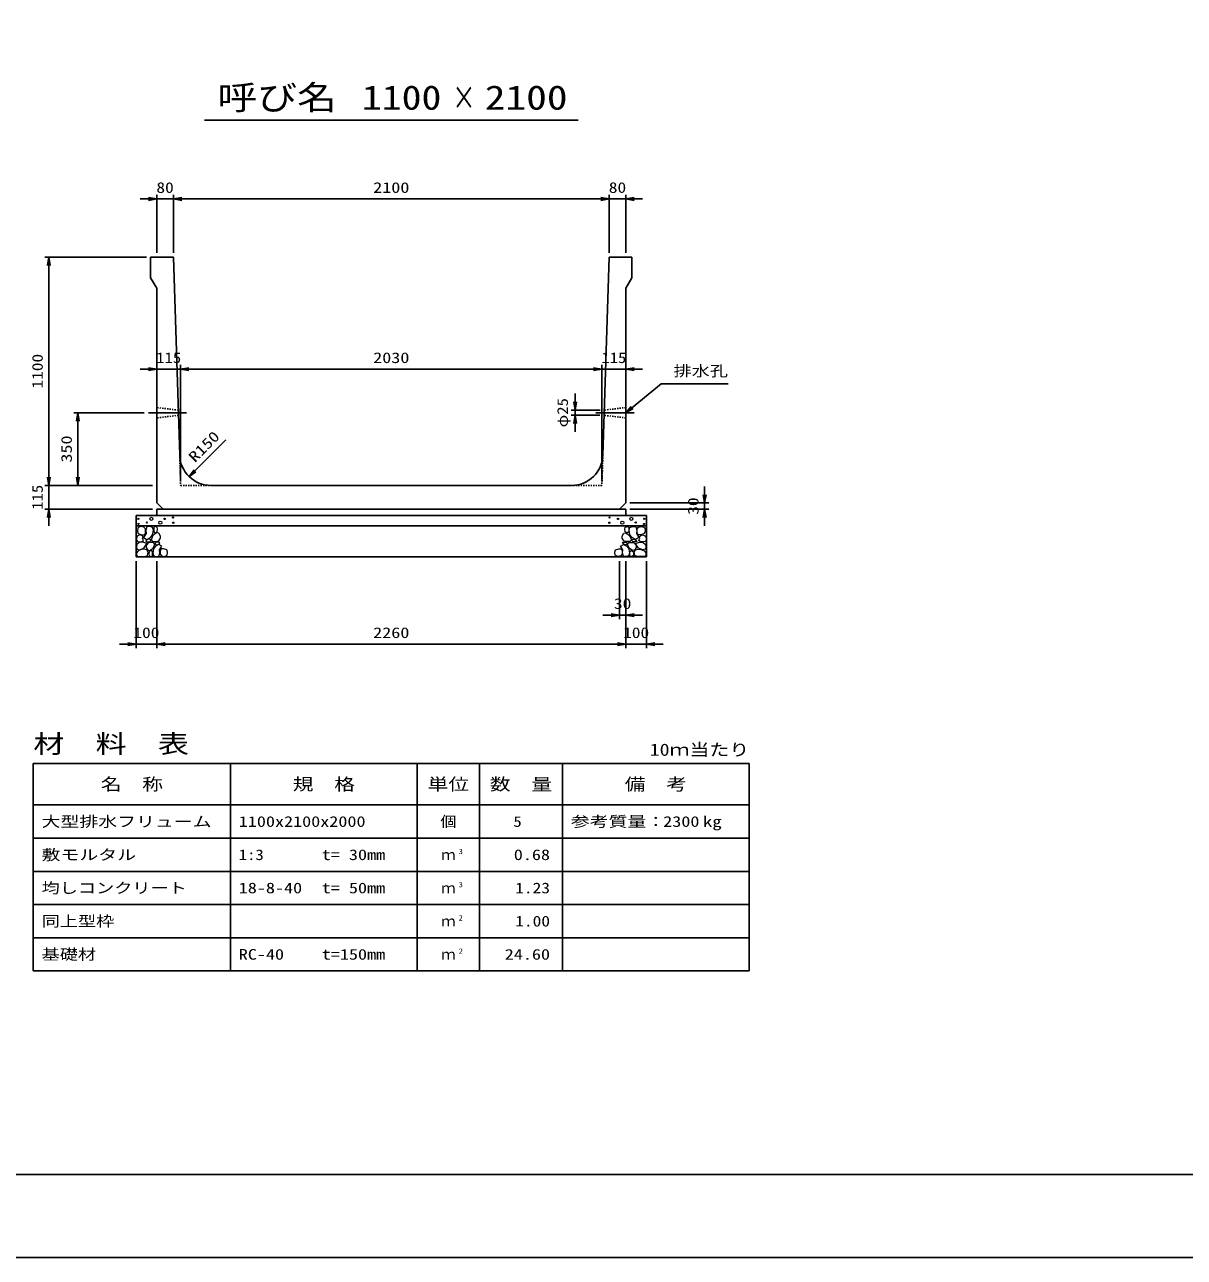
# Model space of a CAD drawing. Units: millimetres at full size. Extents: x 0 to 16820, y 0 to 11880.
# Drawn here: x 5643 to 11232, y 0 to 5940 of the extents above; entities that cross this region are included whole.
import ezdxf
from ezdxf.enums import TextEntityAlignment as Align

# ---------------------------------------------------------------- set-up
doc = ezdxf.new("R2010")
doc.units = ezdxf.units.MM
doc.linetypes.add('CHAIN', pattern=[18.5, 12, -1.5, 3.5, -1.5])
doc.linetypes.add('DASHED_SPACED', pattern=[12, 6, -6])
for name, color, linetype, lineweight in [('0_2', 7, 'Continuous', 25), ('D-BMK', 2, 'CHAIN', 25), ('D-DCR-HCHn', 4, 'Continuous', 9), ('D-MTR-FRAM', 7, 'Continuous', 25), ('D-MTR-LINE', 7, 'Continuous', 25), ('D-STR-DIM', 7, 'Continuous', 25), ('D-STR-STRn', 1, 'Continuous', 25), ('D-TTL', 2, 'Continuous', 25), ('D-TTL-TXT', 7, 'Continuous', 25)]:
    doc.layers.add(name, color=color, linetype=linetype, lineweight=lineweight)
doc.layers.add('D-MTR', color=7, linetype='Continuous')
doc.layers.add('D-MTR-TXT', color=7, linetype='Continuous')
doc.styles.add('ＭＳ ゴシック', font='')
doc.styles.get('ＭＳ ゴシック').set_extended_font_data('MS Gothic')

# ---------------------------------------------------------------- blocks, each defined once
blk = doc.blocks.new('open_arrow')
at = {"color": 0, "linetype": 'Continuous', "lineweight": -2}
blk.add_lwpolyline([(7.5, 1.25), (0, 0), (7.5, -1.25)], dxfattribs=at)

msp = doc.modelspace()

# ---------------------------------------------------------------- linework, layer by layer
at = {"layer": '0_2'}
msp.add_lwpolyline([(8540, 4070), (8710, 4210), (8750, 4210), (9032.944, 4210)], dxfattribs=at)
at = {"layer": 'D-BMK'}
for p, q in [((6423.864, 4070), (6240, 4070)), ((8580, 4070), (8396.136, 4070))]:
    msp.add_line(p, q, dxfattribs=at)
at = {"layer": 'D-DCR-HCHn'}
for points in [[(6218.399, 3518.696), (6202.796, 3522.163), (6188.928, 3515.228), (6187.194, 3499.626), (6190.661, 3487.491), (6207.997, 3482.29), (6220.132, 3482.29), (6225.333, 3490.958), (6225.333, 3510.028)], [(6232.267, 3520.429), (6227.067, 3504.827), (6228.8, 3487.491), (6216.665, 3468.421), (6232.267, 3459.753), (6249.603, 3468.421), (6260.005, 3482.29), (6263.472, 3504.827), (6260.005, 3516.962), (6249.603, 3522.163)], [(6265.206, 3516.962), (6265.206, 3496.159), (6273.874, 3490.958), (6282.542, 3496.159), (6284.275, 3508.294), (6282.542, 3518.696), (6270.407, 3522.163)], [(8554.794, 3516.962), (8554.794, 3496.159), (8546.126, 3490.958), (8537.458, 3496.159), (8535.725, 3508.294), (8537.458, 3518.696), (8549.593, 3522.163)], [(8587.733, 3520.429), (8592.933, 3504.827), (8591.2, 3487.491), (8603.335, 3468.421), (8587.733, 3459.753), (8570.397, 3468.421), (8559.995, 3482.29), (8556.528, 3504.827), (8559.995, 3516.962), (8570.397, 3522.163)], [(8601.601, 3518.696), (8617.204, 3522.163), (8631.072, 3515.228), (8632.806, 3499.626), (8629.339, 3487.491), (8612.003, 3482.29), (8599.868, 3482.29), (8594.667, 3490.958), (8594.667, 3510.028)], [(6185.46, 3475.356), (6180.26, 3459.753), (6187.194, 3449.352), (6204.53, 3447.618), (6216.366, 3452.699), (6211.464, 3464.954), (6214.932, 3471.889), (6207.997, 3478.823), (6197.596, 3482.29)], [(6218.366, 3417.757), (6231.208, 3437.019), (6229.603, 3441.834), (6211.946, 3446.65), (6195.894, 3445.045), (6184.658, 3435.414), (6183.052, 3424.177), (6184.658, 3412.941), (6197.499, 3409.731)], [(6235.735, 3459.753), (6227.067, 3452.819), (6230.534, 3447.618), (6242.669, 3447.618), (6247.87, 3449.352), (6251.337, 3456.286), (6246.136, 3461.487)], [(6261.739, 3478.823), (6253.071, 3458.02), (6260.005, 3449.352), (6280.808, 3449.352), (6289.476, 3452.819), (6298.144, 3464.954), (6298.144, 3475.356), (6289.476, 3489.224), (6279.074, 3490.958)], [(6287.389, 3435.414), (6295.415, 3441.834), (6292.204, 3446.65), (6280.968, 3446.65), (6276.153, 3445.045), (6272.942, 3438.624), (6277.758, 3433.808)], [(8558.261, 3478.823), (8566.929, 3458.02), (8559.995, 3449.352), (8539.192, 3449.352), (8530.524, 3452.819), (8521.856, 3464.954), (8521.856, 3475.356), (8530.524, 3489.224), (8540.926, 3490.958)], [(8532.611, 3435.414), (8524.585, 3441.834), (8527.796, 3446.65), (8539.032, 3446.65), (8543.847, 3445.045), (8547.058, 3438.624), (8542.242, 3433.808)], [(8584.265, 3459.753), (8592.933, 3452.819), (8589.466, 3447.618), (8577.331, 3447.618), (8572.13, 3449.352), (8568.663, 3456.286), (8573.864, 3461.487)], [(8601.634, 3417.757), (8588.792, 3437.019), (8590.397, 3441.834), (8608.054, 3446.65), (8624.106, 3445.045), (8635.342, 3435.414), (8636.948, 3424.177), (8635.342, 3412.941), (8622.501, 3409.731)], [(8634.54, 3475.356), (8639.74, 3459.753), (8632.806, 3449.352), (8615.47, 3447.618), (8603.634, 3452.699), (8608.536, 3464.954), (8605.068, 3471.889), (8612.003, 3478.823), (8622.404, 3482.29)], [(6224.787, 3377.627), (6236.023, 3382.443), (6239.234, 3398.494), (6232.813, 3409.731), (6221.577, 3412.941), (6207.13, 3411.336), (6191.078, 3404.915), (6183.052, 3395.284), (6183.052, 3384.048), (6187.868, 3377.627), (6207.13, 3379.232)], [(6263.311, 3417.757), (6271.337, 3437.019), (6264.916, 3445.045), (6245.654, 3445.045), (6237.628, 3441.834), (6229.603, 3430.598), (6229.603, 3420.967), (6237.628, 3408.125), (6247.259, 3406.52)], [(6260.101, 3382.443), (6260.101, 3401.705), (6252.075, 3406.52), (6244.049, 3401.705), (6242.444, 3390.469), (6244.049, 3380.837), (6255.285, 3377.627)], [(6290.599, 3379.232), (6295.415, 3393.679), (6293.81, 3409.731), (6305.046, 3427.388), (6290.599, 3435.414), (6274.548, 3427.388), (6264.916, 3414.546), (6261.706, 3393.679), (6264.916, 3382.443), (6274.548, 3377.627)], [(6303.441, 3380.837), (6317.887, 3377.627), (6330.729, 3384.048), (6332.334, 3398.494), (6329.124, 3409.731), (6313.072, 3414.546), (6301.836, 3414.546), (6297.02, 3406.52), (6297.02, 3388.863)], [(8516.559, 3380.837), (8502.113, 3377.627), (8489.271, 3384.048), (8487.666, 3398.494), (8490.876, 3409.731), (8506.928, 3414.546), (8518.164, 3414.546), (8522.98, 3406.52), (8522.98, 3388.863)], [(8529.401, 3379.232), (8524.585, 3393.679), (8526.19, 3409.731), (8514.954, 3427.388), (8529.401, 3435.414), (8545.452, 3427.388), (8555.084, 3414.546), (8558.294, 3393.679), (8555.084, 3382.443), (8545.452, 3377.627)], [(8556.689, 3417.757), (8548.663, 3437.019), (8555.084, 3445.045), (8574.346, 3445.045), (8582.372, 3441.834), (8590.397, 3430.598), (8590.397, 3420.967), (8582.372, 3408.125), (8572.741, 3406.52)], [(8559.899, 3382.443), (8559.899, 3401.705), (8567.925, 3406.52), (8575.951, 3401.705), (8577.556, 3390.469), (8575.951, 3380.837), (8564.715, 3377.627)], [(8595.213, 3377.627), (8583.977, 3382.443), (8580.766, 3398.494), (8587.187, 3409.731), (8598.423, 3412.941), (8612.87, 3411.336), (8628.922, 3404.915), (8636.948, 3395.284), (8636.948, 3384.048), (8632.132, 3377.627), (8612.87, 3379.232)]]:
    msp.add_lwpolyline(points, close=True, dxfattribs=at)
for centre, radius in [((6253.336, 3558.955), 7.5), ((6358.131, 3565.006), 3), ((8461.869, 3565.006), 3), ((8566.664, 3558.955), 7.5), ((6190.727, 3558.955), 3), ((6191.869, 3533.91), 3), ((6232.292, 3540.752), 3), ((6296.664, 3539.961), 7.5), ((6317.708, 3558.164), 3), ((6359.273, 3539.961), 3), ((8460.727, 3539.961), 3), ((8502.292, 3558.164), 3), ((8523.336, 3539.961), 7.5), ((8587.708, 3540.752), 3), ((8628.131, 3533.91), 3), ((8629.273, 3558.955), 3)]:
    msp.add_circle(centre, radius, dxfattribs=at)
at = {"layer": 'D-MTR-FRAM'}
for p, q in [((5685, 2380), (9135, 2380)), ((5685, 2380), (5685, 1380)), ((9135, 2380), (9135, 1380)), ((5685, 1380), (9135, 1380))]:
    msp.add_line(p, q, dxfattribs=at)
at = {"layer": 'D-MTR-LINE'}
for p, q in [((6635, 2380), (6635, 1380)), ((7535, 2380), (7535, 1380)), ((7835, 2380), (7835, 1380)), ((8235, 2380), (8235, 1380)), ((5685, 2180), (9135, 2180)), ((5685, 2020), (9135, 2020)), ((5685, 1860), (9135, 1860)), ((5685, 1700), (9135, 1700)), ((5685, 1540), (9135, 1540))]:
    msp.add_line(p, q, dxfattribs=at)
at = {"layer": 'D-STR-DIM'}
for p, q in [((6280, 4840), (6280, 5120)), ((6360, 4840), (6360, 5120)), ((6360, 4840), (6360, 5120)), ((8460, 4840), (8460, 5120)), ((8460, 4840), (8460, 5120)), ((8540, 4840), (8540, 5120)), ((6200, 5100), (6440, 5100)), ((6360, 5100), (8460, 5100)), ((8380, 5100), (8620, 5100)), ((6230, 4820), (5740, 4820)), ((5760, 4820), (5760, 3720)), ((6200, 4280), (6475, 4280)), ((6395, 3740), (6395, 4300)), ((6395, 3740), (6395, 4300)), ((6395, 4280), (8425, 4280)), ((8345, 4280), (8620, 4280)), ((8425, 3740), (8425, 4300)), ((8425, 3740), (8425, 4300)), ((8296.136, 4162.5), (8296.136, 3977.5)), ((6220, 4070), (5880, 4070)), ((5900, 3720), (5900, 4070)), ((8416.534, 4082.5), (8276.136, 4082.5)), ((8415.739, 4057.5), (8276.136, 4057.5)), ((6435.937, 3762.261), (6612.714, 3939.037)), ((5760, 3800), (5760, 3525)), ((6260, 3720), (5740, 3720)), ((6260, 3720), (5740, 3720)), ((6260, 3720), (5880, 3720)), ((8920, 3715), (8920, 3525)), ((8560, 3635), (8940, 3635)), ((6260, 3605), (5740, 3605)), ((8560, 3605), (8940, 3605)), ((6180, 3355), (6180, 2935)), ((6280, 3355), (6280, 2935)), ((6280, 3355), (6280, 2935)), ((8510, 3355), (8510, 3075)), ((8540, 3355), (8540, 2935)), ((8540, 3355), (8540, 2935)), ((8540, 3355), (8540, 3075)), ((8640, 3355), (8640, 2935)), ((8430, 3095), (8620, 3095)), ((6360, 2955), (6100, 2955)), ((6280, 2955), (8540, 2955)), ((8720, 2955), (8460, 2955))]:
    msp.add_line(p, q, dxfattribs=at)
at = {"layer": 'D-STR-STRn'}
for p, q in [((6250, 4820), (6360, 4820)), ((6250, 4720), (6250, 4820)), ((6360, 4820), (6390.379, 3865.23)), ((8460, 4820), (8429.621, 3865.23)), ((8570, 4820), (8460, 4820)), ((8570, 4720), (8570, 4820)), ((6250, 4720), (6280, 4670)), ((8570, 4720), (8540, 4670)), ((6280, 3635), (6280, 4670)), ((8540, 3635), (8540, 4670)), ((6540.303, 3720), (8279.697, 3720)), ((6280, 3635), (6310, 3605)), ((8540, 3635), (8510, 3605)), ((6180, 3375), (6180, 3575)), ((6180, 3575), (8640, 3575)), ((6280, 3605), (8540, 3605)), ((6280, 3605), (6280, 3575)), ((8540, 3605), (8540, 3575)), ((8640, 3375), (8640, 3575)), ((6180, 3525), (8640, 3525)), ((6180, 3375), (8640, 3375))]:
    msp.add_line(p, q, dxfattribs=at)
at = {"layer": 'D-STR-STRn', "color": 2, "linetype": 'DASHED_SPACED'}
for p, q in [((6383.466, 4082.5), (6280, 4095)), ((6384.261, 4057.5), (6280, 4045)), ((8540, 4045), (8435.739, 4057.5)), ((8540, 4095), (8436.534, 4082.5)), ((6390.379, 3865.23), (6395, 3720)), ((8429.621, 3865.23), (8425, 3720)), ((6395, 3720), (6540.303, 3720)), ((8425, 3720), (8279.697, 3720))]:
    msp.add_line(p, q, dxfattribs=at)
at = {"layer": 'D-STR-STRn'}
for centre, start, end in [((6540.303, 3870), 181.82243, 270), ((8279.697, 3870), 270, 358.17757)]:
    msp.add_arc(centre, 150, start, end, dxfattribs=at)
at = {"layer": 'D-TTL'}
for points in [[(0, 0), (16820, 0), (16820, 11880), (0, 11880)], [(400, 400), (16420, 400), (16420, 11480), (400, 11480)]]:
    msp.add_lwpolyline(points, close=True, dxfattribs=at)
at = {"layer": 'D-TTL-TXT'}
msp.add_line((6510, 5480), (8310, 5480), dxfattribs=at)

# ---------------------------------------------------------------- block references
at = {"layer": '0_2', "xscale": 5.33, "yscale": 5.33, "rotation": 39.5}
msp.add_blockref('open_arrow', (8540, 4070), dxfattribs=at)
at = {"layer": 'D-STR-DIM', "xscale": 5.33, "yscale": 5.33}
for p, rotation in [((6280, 5100), 180), ((8460, 5100), 180), ((8460, 5100), 180), ((5760, 4820), 270), ((6280, 4280), 180), ((8425, 4280), 180), ((8425, 4280), 180), ((8296.136, 4082.5), 90), ((5900, 4070), 270), ((8296.136, 4057.5), 270), ((5760, 3720), 90), ((5760, 3720), 90), ((5900, 3720), 90), ((6435.937, 3762.261), 45), ((8920, 3635), 90), ((5760, 3605), 270), ((8920, 3605), 270), ((8510, 3095), 180), ((6180, 2955), 180), ((8540, 2955), 180), ((8540, 2955), 180)]:
    msp.add_blockref('open_arrow', p, dxfattribs=dict(at, rotation=rotation))
for p in [(6360, 5100), (6360, 5100), (8540, 5100), (6395, 4280), (6395, 4280), (8540, 4280), (8540, 3095), (6280, 2955), (6280, 2955), (8640, 2955)]:
    msp.add_blockref('open_arrow', p, dxfattribs=at)

# ---------------------------------------------------------------- texts
at = {"layer": '0_2', "style": 'ＭＳ ゴシック', "width": 1.25}
msp.add_text('排水孔', height=51.32, dxfattribs=at).set_placement((8770, 4230), align=Align.BOTTOM_LEFT)
at = {"layer": 'D-MTR', "style": 'ＭＳ ゴシック', "width": 1.25}
msp.add_text('材\u3000料\u3000表', height=87.98, dxfattribs=at).set_placement((5685, 2404), align=Align.BOTTOM_LEFT)
at = {"layer": 'D-MTR', "style": 'ＭＳ ゴシック', "width": 1.2}
msp.add_text('10ｍ当たり', height=58.65, dxfattribs=at).set_placement((9135, 2399.333), align=Align.BOTTOM_RIGHT)
at = {"layer": 'D-MTR-TXT', "style": 'ＭＳ ゴシック'}
for s, height, width, p in [('名\u3000称', 58.65, 1.25, (6160, 2280)), ('規\u3000格', 58.65, 1.25, (7085, 2280)), ('単位', 58.65, 1.25, (7685, 2280)), ('数\u3000量', 58.65, 1.25, (8035, 2280)), ('備\u3000考', 58.65, 1.25, (8685, 2280)), ('個', 51.32, 1.1, (7685, 2100))]:
    msp.add_text(s, height=height, dxfattribs=dict(at, width=width)).set_placement(p, align=Align.MIDDLE_CENTER)
for s, width, p in [('大型排水フリューム', 1.3, (5725, 2100)), ('1100x2100x2000', 1.25, (6675, 2100)), ('参考質量：    kg', 1.3, (8275, 2100)), ('敷モルタル', 1.3, (5725, 1940)), ('1:3', 1.15, (6675, 1940)), ('t= 30mm', 1.25, (7075, 1940)), ('均しコンクリート', 1.25, (5725, 1780)), ('18-8-40', 1.25, (6675, 1780)), ('t= 50mm', 1.25, (7075, 1780)), ('同上型枠', 1.25, (5725, 1620)), ('基礎材', 1.25, (5725, 1460)), ('RC-40', 1.25, (6675, 1460)), ('t=150mm', 1.25, (7075, 1460))]:
    msp.add_text(s, height=51.32, dxfattribs=dict(at, width=width)).set_placement(p, align=Align.MIDDLE_LEFT)
for s, width, p in [('5', 1.15, (8038.553, 2100)), ('2300', 1.25, (8895, 2100)), ('0.68', 1.25, (8175, 1940)), ('1.23', 1.2, (8175, 1780)), ('1.00', 1.2, (8175, 1620)), ('24.60', 1.25, (8175, 1460))]:
    msp.add_text(s, height=51.32, dxfattribs=dict(at, width=width)).set_placement(p, align=Align.MIDDLE_RIGHT)
at = {"layer": 'D-MTR-TXT', "style": 'ＭＳ ゴシック', "width": 1.15}
for s, p in [('3', (7735, 1935.333)), ('3', (7735, 1775.333)), ('2', (7735, 1615.333)), ('2', (7735, 1455.333))]:
    msp.add_text(s, height=25.66, dxfattribs=at).set_placement(p, align=Align.BOTTOM_LEFT)
at = {"layer": 'D-MTR-TXT', "style": 'ＭＳ ゴシック'}
for p in [(7685, 1940), (7685, 1780), (7685, 1620), (7685, 1460)]:
    msp.add_text('ｍ', height=51.32, dxfattribs=at).set_placement(p, align=Align.MIDDLE_CENTER)
at = {"layer": 'D-STR-DIM', "style": 'ＭＳ ゴシック'}
for s, width, p in [('80', 1.2, (6320, 5155)), ('2100', 1.25, (7410, 5155)), ('80', 1.2, (8500, 5155)), ('115', 1.15, (6337.5, 4335)), ('2030', 1.25, (7410, 4335)), ('115', 1.15, (8482.5, 4335)), ('30', 1.2, (8525, 3150)), ('100', 1.2, (6230, 3010)), ('2260', 1.25, (7410, 3010)), ('100', 1.2, (8590, 3010))]:
    msp.add_text(s, height=51.32, dxfattribs=dict(at, width=width)).set_placement(p, align=Align.MIDDLE_CENTER)
for s, width, p in [('1100', 1.2, (5705, 4270)), ('φ25', 1.15, (8235.451, 4070)), ('350', 1.25, (5845, 3895)), ('115', 1.15, (5705, 3662.5)), ('30', 1.2, (8865, 3620))]:
    msp.add_text(s, height=51.32, rotation=90, dxfattribs=dict(at, width=width)).set_placement(p, align=Align.MIDDLE_CENTER)
at = {"layer": 'D-STR-DIM', "style": 'ＭＳ ゴシック', "width": 1.25}
msp.add_text('R150', height=51.32, rotation=45, dxfattribs=at).set_placement((6474.877, 3816.285), align=Align.BOTTOM_LEFT)
at = {"layer": 'D-TTL-TXT', "style": 'ＭＳ ゴシック'}
for s, width, p in [('呼び名', 1.2, (6860, 5495)), ('1100', 1.2, (7460, 5495)), ('2100', 1.25, (8060, 5495)), ('×', 0.7, (7760, 5495))]:
    msp.add_text(s, height=117.3, dxfattribs=dict(at, width=width)).set_placement(p, align=Align.BOTTOM_CENTER)

doc.saveas('drawing.dxf')
